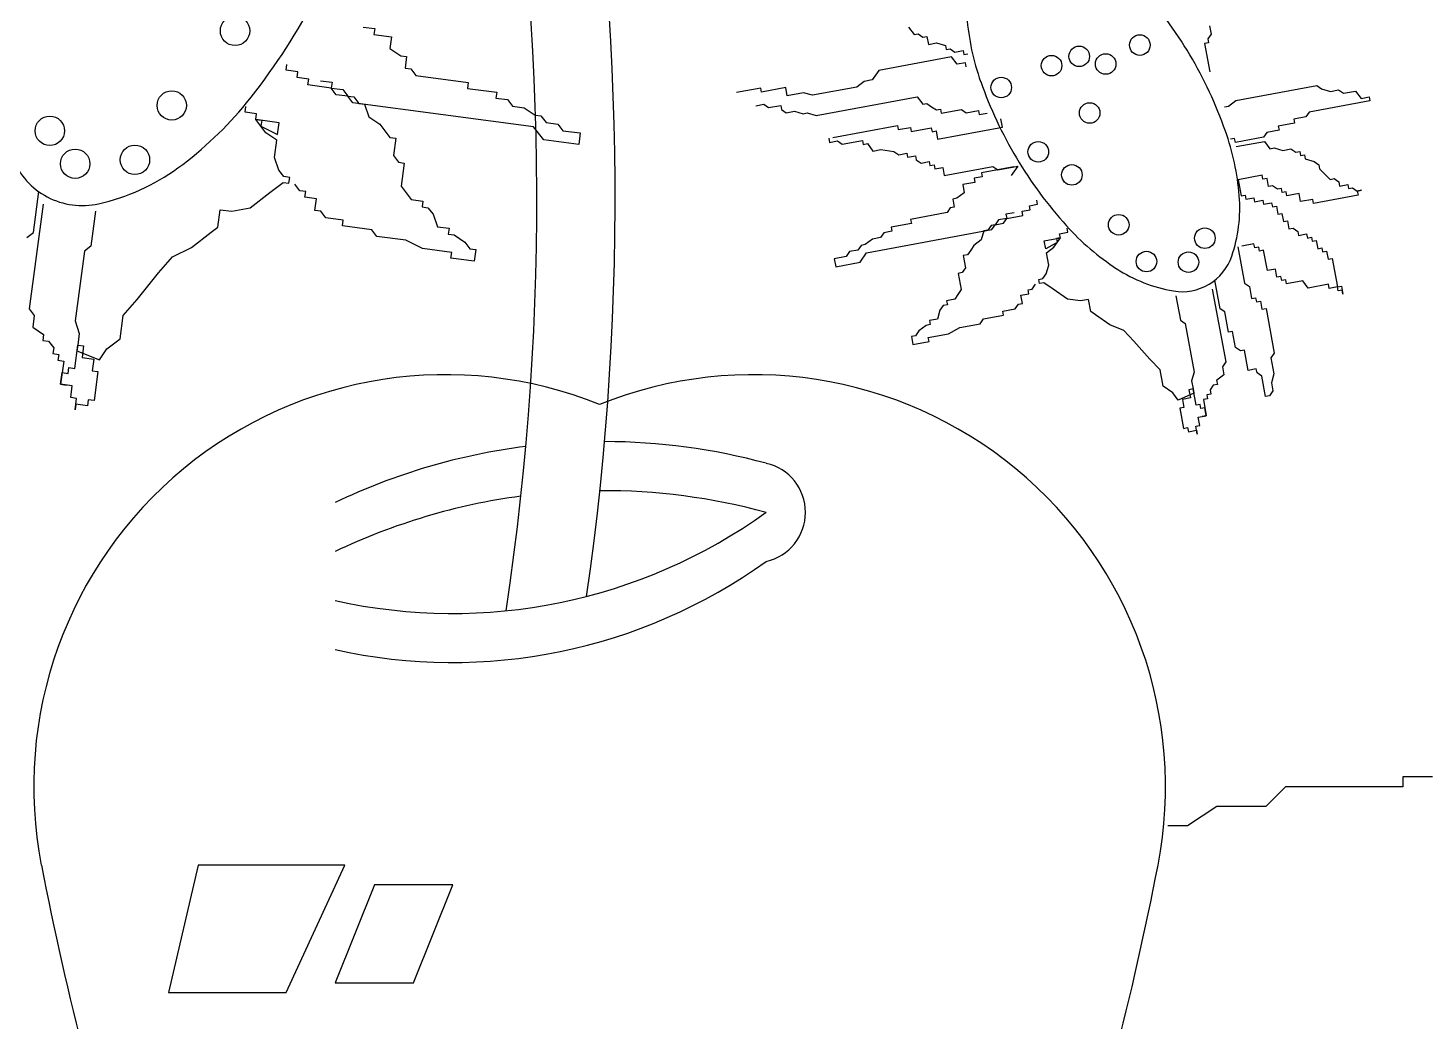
# Model space of a CAD drawing. Header units: millimetres. Extents: x 351279 to 387190, y -1289537 to -1277077.
# Drawn here: x 378096.5 to 378248.9, y -1288897.2 to -1288789 of the extents above; entities that cross this region are included whole.
import ezdxf

# ---------------------------------------------------------------- set-up
doc = ezdxf.new("R2010")
doc.units = ezdxf.units.MM
doc.header["$LTSCALE"] = 20
doc.layers.add('饰品', color=7, linetype='Continuous')

# ---------------------------------------------------------------- blocks, each defined once
blk = doc.blocks.new('A$C7F3F0355')
at = {"layer": '饰品', "color": 251}
for p, q in [((344.37, 273.62), (345.64, 273.45)), ((345.64, 273.45), (345.55, 272.82)), ((403.76, 273.6), (404.37, 272.8)), ((404.37, 272.8), (404.81, 272.88)), ((404.81, 272.88), (405.33, 272.52)), ((436.54, 273.74), (436.7, 272.86)), ((345.55, 272.82), (347.45, 272.57)), ((347.45, 272.57), (347.29, 271.3)), ((405.33, 272.52), (405.77, 272.61)), ((405.77, 272.61), (405.93, 271.73)), ((405.93, 271.73), (406.82, 271.89)), ((406.82, 271.89), (407.78, 271.61)), ((407.78, 271.61), (407.86, 271.17)), ((436.43, 271.9), (435.99, 271.82)), ((435.99, 271.82), (436.56, 268.74)), ((436.7, 272.86), (436.35, 272.34)), ((436.35, 272.34), (436.43, 271.9)), ((347.29, 271.3), (348.47, 270.5)), ((348.47, 270.5), (349.11, 270.41)), ((349.11, 270.41), (348.94, 269.14)), ((408.46, 270.37), (400.53, 268.9)), ((407.86, 271.17), (408.3, 271.25)), ((408.3, 271.25), (408.82, 270.89)), ((409.07, 269.57), (408.46, 270.37)), ((408.82, 270.89), (409.7, 271.06)), ((409.7, 271.06), (409.78, 270.62)), ((409.78, 270.62), (410.22, 270.7)), ((336, 268.92), (336.08, 269.56)), ((337.26, 268.76), (336, 268.92)), ((337.18, 268.12), (337.26, 268.76)), ((348.94, 269.14), (349.57, 269.06)), ((349.57, 269.06), (350.12, 268.34)), ((350.12, 268.34), (355.83, 267.58)), ((400.53, 268.9), (399.82, 267.86)), ((409.95, 269.73), (409.07, 269.57)), ((410.03, 269.29), (409.95, 269.73)), ((338.45, 267.95), (337.18, 268.12)), ((338.37, 267.32), (338.45, 267.95)), ((340.9, 266.98), (338.37, 267.32)), ((339.72, 267.78), (340.99, 267.62)), ((340.99, 267.62), (340.9, 266.98)), ((341.45, 266.26), (340.9, 266.98)), ((340.9, 266.98), (342.17, 266.81)), ((342.17, 266.81), (342.72, 266.09)), ((355.83, 267.58), (355.75, 266.95)), ((355.75, 266.95), (358.92, 266.53)), ((387.68, 266.98), (385.03, 266.49)), ((387.76, 266.54), (387.68, 266.98)), ((390.4, 267.03), (387.76, 266.54)), ((390.56, 266.15), (390.4, 267.03)), ((398.13, 267.09), (393.29, 266.2)), ((398.93, 267.7), (398.13, 267.09)), ((399.82, 267.86), (398.93, 267.7)), ((439.41, 265.62), (448.22, 267.25)), ((448.22, 267.25), (448.74, 266.89)), ((448.74, 266.89), (449.71, 266.61)), ((449.71, 266.61), (450.59, 266.78)), ((450.59, 266.78), (451.11, 266.42)), ((342.72, 266.09), (341.45, 266.26)), ((343.27, 265.38), (342.72, 266.09)), ((342.72, 266.09), (343.36, 266.01)), ((362.94, 262.77), (343.27, 265.38)), ((343.36, 266.01), (343.91, 265.29)), ((343.91, 265.29), (344.54, 265.21)), ((358.92, 266.53), (358.84, 265.89)), ((358.84, 265.89), (360.1, 265.72)), ((360.1, 265.72), (360.65, 265.01)), ((392.33, 266.47), (390.56, 266.15)), ((393.29, 266.2), (392.33, 266.47)), ((393.7, 263.99), (404.71, 266.03)), ((404.71, 266.03), (405.31, 265.23)), ((405.31, 265.23), (405.75, 265.31)), ((405.75, 265.31), (406.28, 264.95)), ((438.61, 265.02), (439.41, 265.62)), ((454, 265.59), (447.39, 264.36)), ((451.11, 266.42), (452.43, 266.66)), ((452.43, 266.66), (453.04, 265.86)), ((453.04, 265.86), (453.92, 266.03)), ((453.92, 266.03), (454, 265.59)), ((331.52, 264.35), (331.6, 264.99)), ((332.78, 264.18), (331.52, 264.35)), ((332.7, 263.55), (332.78, 264.18)), ((344.54, 265.21), (345.01, 263.85)), ((345.01, 263.85), (346.19, 263.05)), ((360.65, 265.01), (361.92, 264.84)), ((361.92, 264.84), (363.11, 264.03)), ((363.11, 264.03), (363.74, 263.95)), ((363.74, 263.95), (364.29, 263.23)), ((387.12, 265.05), (388, 265.22)), ((388, 265.22), (388.53, 264.86)), ((388.53, 264.86), (389.85, 265.1)), ((389.85, 265.1), (389.93, 264.66)), ((389.93, 264.66), (390.45, 264.3)), ((390.45, 264.3), (391.33, 264.47)), ((391.33, 264.47), (392.29, 264.19)), ((392.29, 264.19), (392.73, 264.27)), ((392.73, 264.27), (393.7, 263.99)), ((406.28, 264.95), (406.8, 264.6)), ((406.8, 264.6), (407.24, 264.68)), ((407.24, 264.68), (407.32, 264.24)), ((407.32, 264.24), (409.52, 264.64)), ((409.52, 264.64), (410.04, 264.29)), ((410.04, 264.29), (411.37, 264.53)), ((411.37, 264.53), (411.45, 264.09)), ((411.45, 264.09), (412.33, 264.25)), ((438.17, 264.93), (438.61, 265.02)), ((447.03, 263.84), (445.71, 263.6)), ((447.39, 264.36), (447.03, 263.84)), ((332.7, 263.55), (333.33, 263.47)), ((335.24, 263.21), (332.7, 263.55)), ((333.8, 262.11), (332.7, 263.55)), ((333.33, 263.47), (333.25, 262.83)), ((333.25, 262.83), (335.07, 261.94)), ((335.07, 261.94), (335.24, 263.21)), ((346.19, 263.05), (346.74, 262.33)), ((346.74, 262.33), (347.29, 261.61)), ((364.04, 261.33), (362.94, 262.77)), ((364.29, 263.23), (365.56, 263.06)), ((365.56, 263.06), (366.11, 262.34)), ((366.11, 262.34), (368.02, 262.09)), ((395.51, 261.59), (402.56, 262.9)), ((402.56, 262.9), (402.64, 262.46)), ((402.64, 262.46), (403.96, 262.7)), ((403.96, 262.7), (404.04, 262.26)), ((404.04, 262.26), (406.24, 262.67)), ((406.24, 262.67), (406.32, 262.23)), ((406.32, 262.23), (406.77, 262.31)), ((406.77, 262.31), (406.93, 261.43)), ((406.93, 261.43), (413.98, 262.73)), ((413.98, 262.73), (413.81, 263.62)), ((444.11, 262.39), (442.79, 262.14)), ((445.79, 263.16), (444.03, 262.83)), ((444.03, 262.83), (444.11, 262.39)), ((445.71, 263.6), (445.79, 263.16)), ((334.99, 261.31), (333.8, 262.11)), ((334.73, 259.41), (334.99, 261.31)), ((347.29, 261.61), (347.93, 261.53)), ((347.93, 261.53), (347.67, 259.63)), ((367.85, 260.82), (364.04, 261.33)), ((368.02, 262.09), (367.85, 260.82)), ((395.07, 261.51), (395.15, 261.07)), ((395.15, 261.07), (396.03, 261.24)), ((396.03, 261.24), (396.55, 260.88)), ((396.55, 260.88), (398.75, 261.28)), ((398.75, 261.28), (398.84, 260.84)), ((398.84, 260.84), (399.28, 260.93)), ((399.28, 260.93), (399.88, 260.13)), ((439.26, 261.49), (438.82, 261.41)), ((439.35, 261.05), (439.26, 261.49)), ((442.43, 261.62), (439.35, 261.05)), ((439.43, 260.61), (442.51, 261.18)), ((442.79, 262.14), (442.43, 261.62)), ((442.51, 261.18), (443.12, 260.38)), ((335.2, 258.05), (334.73, 259.41)), ((347.67, 259.63), (348.22, 258.91)), ((399.88, 260.13), (400.76, 260.29)), ((400.76, 260.29), (402.16, 260.09)), ((402.16, 260.09), (402.69, 259.73)), ((402.69, 259.73), (403.57, 259.9)), ((403.57, 259.9), (403.65, 259.46)), ((403.65, 259.46), (404.53, 259.62)), ((404.53, 259.62), (404.61, 259.18)), ((404.61, 259.18), (405.13, 258.82)), ((443.12, 260.38), (443.56, 260.46)), ((443.56, 260.46), (444.52, 260.19)), ((444.52, 260.19), (445.4, 260.35)), ((445.4, 260.35), (445.92, 259.99)), ((445.92, 259.99), (446.36, 260.07)), ((446.36, 260.07), (446.44, 259.63)), ((446.44, 259.63), (446.88, 259.71)), ((446.88, 259.71), (446.97, 259.27)), ((446.97, 259.27), (447.93, 258.99)), ((335.75, 257.34), (335.2, 258.05)), ((348.22, 258.91), (348.86, 258.82)), ((348.86, 258.82), (348.52, 256.29)), ((405.13, 258.82), (406.01, 258.98)), ((406.01, 258.98), (406.1, 258.54)), ((406.1, 258.54), (406.54, 258.62)), ((406.54, 258.62), (406.62, 258.18)), ((406.62, 258.18), (407.5, 258.35)), ((407.5, 258.35), (407.66, 257.47)), ((407.66, 257.47), (412.95, 258.44)), ((415.23, 258.41), (411.71, 257.76)), ((411.71, 257.76), (411.79, 257.32)), ((412.95, 258.44), (413.47, 258.08)), ((413.47, 258.08), (415.67, 258.49)), ((415.67, 258.49), (414.95, 257.45)), ((447.93, 258.99), (448.45, 258.64)), ((448.45, 258.64), (448.53, 258.2)), ((448.53, 258.2), (449.66, 257.04)), ((334.23, 255.6), (335.66, 256.7)), ((335.66, 256.7), (336.3, 256.62)), ((336.38, 257.25), (335.75, 257.34)), ((336.3, 256.62), (336.38, 257.25)), ((337.48, 255.81), (336.93, 256.53)), ((348.52, 256.29), (349.07, 255.57)), ((410.99, 256.71), (409.67, 256.47)), ((409.67, 256.47), (409.83, 255.59)), ((411.79, 257.32), (410.91, 257.16)), ((410.91, 257.16), (410.99, 256.71)), ((442.28, 257.49), (439.64, 257.01)), ((439.64, 257.01), (439.97, 255.24)), ((442.36, 257.05), (442.28, 257.49)), ((442.8, 257.14), (442.36, 257.05)), ((442.97, 256.25), (442.8, 257.14)), ((443.41, 256.34), (442.97, 256.25)), ((443.93, 255.98), (443.41, 256.34)), ((449.66, 257.04), (450.1, 257.12)), ((450.1, 257.12), (450.62, 256.76)), ((450.62, 256.76), (450.7, 256.32)), ((450.7, 256.32), (451.58, 256.48)), ((451.58, 256.48), (451.66, 256.04)), ((451.66, 256.04), (452.1, 256.12)), ((452.1, 256.12), (452.63, 255.76)), ((308.47, 251.27), (309.06, 255.71)), ((332.07, 253.95), (334.23, 255.6)), ((338.12, 255.73), (337.48, 255.81)), ((338.03, 255.1), (338.12, 255.73)), ((339.3, 254.93), (338.03, 255.1)), ((339.13, 253.66), (339.3, 254.93)), ((349.07, 255.57), (349.62, 254.85)), ((349.62, 254.85), (350.89, 254.68)), ((350.89, 254.68), (350.81, 254.05)), ((409.03, 254.99), (408.59, 254.9)), ((408.59, 254.9), (408.75, 254.02)), ((409.83, 255.59), (409.03, 254.99)), ((417.81, 254.33), (417.73, 254.77)), ((439.97, 255.24), (440.41, 255.32)), ((440.41, 255.32), (440.49, 254.88)), ((440.49, 254.88), (441.37, 255.05)), ((441.37, 255.05), (441.45, 254.61)), ((441.45, 254.61), (442.33, 254.77)), ((442.33, 254.77), (442.41, 254.33)), ((444.37, 256.06), (443.93, 255.98)), ((444.45, 255.62), (444.37, 256.06)), ((444.89, 255.7), (444.45, 255.62)), ((444.97, 255.26), (444.89, 255.7)), ((446.3, 255.5), (444.97, 255.26)), ((446.46, 254.62), (446.3, 255.5)), ((447.78, 254.87), (446.46, 254.62)), ((447.86, 254.43), (447.78, 254.87)), ((452.71, 255.32), (447.86, 254.43)), ((452.63, 255.76), (453.07, 255.85)), ((453.07, 255.85), (452.63, 255.76)), ((452.63, 255.76), (452.71, 255.32)), ((309.53, 254.36), (308.01, 242.94)), ((315.24, 253.6), (314.73, 249.79)), ((328.56, 251.83), (328.82, 253.74)), ((328.82, 253.74), (330.08, 253.57)), ((330.08, 253.57), (332.07, 253.95)), ((339.77, 253.57), (339.13, 253.66)), ((340.32, 252.85), (339.77, 253.57)), ((350.81, 254.05), (351.44, 253.96)), ((351.44, 253.96), (351.99, 253.24)), ((351.99, 253.24), (352.46, 251.89)), ((407.96, 253.42), (403.99, 252.69)), ((408.31, 253.94), (407.96, 253.42)), ((408.75, 254.02), (408.31, 253.94)), ((415.25, 253.4), (414.37, 253.24)), ((414.37, 253.24), (414.45, 252.8)), ((414.45, 252.8), (416.21, 253.12)), ((416.13, 253.57), (417.01, 253.73)), ((416.21, 253.12), (416.13, 253.57)), ((416.93, 254.17), (417.81, 254.33)), ((417.01, 253.73), (416.93, 254.17)), ((442.41, 254.33), (443.29, 254.49)), ((443.29, 254.49), (443.38, 254.05)), ((443.38, 254.05), (443.82, 254.13)), ((443.82, 254.13), (443.98, 253.25)), ((443.98, 253.25), (444.42, 253.33)), ((444.42, 253.33), (444.58, 252.45)), ((327.84, 251.28), (328.56, 251.83)), ((342.22, 252.6), (340.32, 252.85)), ((342.14, 251.97), (342.22, 252.6)), ((345.31, 251.55), (342.14, 251.97)), ((345.86, 250.83), (345.31, 251.55)), ((352.46, 251.89), (353.73, 251.72)), ((353.73, 251.72), (353.64, 251.09)), ((399.19, 249.06), (412.85, 251.59)), ((404.07, 252.25), (401.87, 251.84)), ((401.87, 251.84), (401.95, 251.4)), ((403.99, 252.69), (404.07, 252.25)), ((412.77, 252.03), (412.41, 251.51)), ((413.21, 252.11), (412.77, 252.03)), ((412.85, 251.59), (413.21, 252.11)), ((413.57, 252.64), (413.21, 252.11)), ((413.21, 252.11), (414.09, 252.28)), ((414.45, 252.8), (413.57, 252.64)), ((414.09, 252.28), (414.45, 252.8)), ((421.1, 251.3), (421.02, 251.74)), ((444.58, 252.45), (445.02, 252.53)), ((445.02, 252.53), (445.19, 251.65)), ((445.19, 251.65), (445.63, 251.73)), ((445.63, 251.73), (446.15, 251.38)), ((307.76, 250.72), (308.47, 251.27)), ((325.69, 249.63), (327.84, 251.28)), ((349.03, 250.41), (345.86, 250.83)), ((350.85, 249.52), (349.03, 250.41)), ((353.64, 251.09), (354.28, 251)), ((354.28, 251), (355.46, 250.2)), ((355.46, 250.2), (356.01, 249.48)), ((399.83, 250.55), (399.03, 249.95)), ((400.71, 250.71), (399.83, 250.55)), ((401.07, 251.23), (400.71, 250.71)), ((401.95, 251.4), (401.07, 251.23)), ((411.69, 250.47), (410.89, 249.86)), ((411.97, 251.43), (411.69, 250.47)), ((412.41, 251.51), (411.97, 251.43)), ((418.54, 250.37), (420.31, 250.69)), ((418.71, 249.49), (418.54, 250.37)), ((419.95, 250.17), (418.71, 249.49)), ((419.59, 249.65), (420.31, 250.69)), ((420.31, 250.69), (419.86, 250.61)), ((419.86, 250.61), (419.95, 250.17)), ((420.22, 251.13), (421.1, 251.3)), ((420.31, 250.69), (420.22, 251.13)), ((441.38, 250.04), (440.06, 249.79)), ((441.47, 249.6), (441.38, 250.04)), ((446.15, 251.38), (446.23, 250.94)), ((446.23, 250.94), (447.11, 251.1)), ((447.11, 251.1), (447.19, 250.66)), ((447.19, 250.66), (447.63, 250.74)), ((447.63, 250.74), (447.71, 250.3)), ((447.71, 250.3), (448.16, 250.38)), ((448.16, 250.38), (448.32, 249.5)), ((314.02, 249.24), (313.01, 241.63)), ((314.73, 249.79), (314.02, 249.24)), ((322.09, 246.88), (323.62, 248.62)), ((323.62, 248.62), (325.69, 249.63)), ((354.02, 249.1), (350.85, 249.52)), ((353.94, 248.46), (354.02, 249.1)), ((356.01, 249.48), (356.65, 249.4)), ((356.65, 249.4), (356.48, 248.13)), ((396.99, 248.66), (395.67, 248.41)), ((397.35, 249.18), (396.99, 248.66)), ((398.23, 249.34), (397.35, 249.18)), ((398.59, 249.86), (398.23, 249.34)), ((398.48, 248.02), (399.19, 249.06)), ((399.03, 249.95), (398.59, 249.86)), ((410.17, 248.82), (409.73, 248.74)), ((409.73, 248.74), (409.98, 247.42)), ((410.53, 249.34), (410.17, 248.82)), ((410.89, 249.86), (410.53, 249.34)), ((418.79, 249.05), (419.59, 249.65)), ((419.03, 247.72), (418.79, 249.05)), ((439.62, 249.71), (440.36, 245.75)), ((441.91, 249.68), (441.47, 249.6)), ((441.99, 249.24), (441.91, 249.68)), ((442.43, 249.32), (441.99, 249.24)), ((442.84, 247.12), (442.43, 249.32)), ((448.32, 249.5), (448.76, 249.58)), ((448.76, 249.58), (448.84, 249.14)), ((448.84, 249.14), (449.28, 249.22)), ((449.28, 249.22), (449.44, 248.34)), ((356.48, 248.13), (353.94, 248.46)), ((395.67, 248.41), (395.83, 247.53)), ((395.83, 247.53), (398.48, 248.02)), ((409.98, 247.42), (409.62, 246.89)), ((418.76, 246.76), (419.03, 247.72)), ((443.72, 247.28), (442.84, 247.12)), ((443.88, 246.4), (443.72, 247.28)), ((449.44, 248.34), (449.88, 248.42)), ((449.88, 248.42), (450.46, 245.34)), ((319.77, 243.96), (322.09, 246.88)), ((409.62, 246.89), (409.18, 246.81)), ((409.18, 246.81), (409.5, 245.05)), ((417.24, 245.11), (417.6, 245.64)), ((417.96, 246.16), (418.4, 246.24)), ((418.04, 245.72), (417.96, 246.16)), ((418.48, 245.8), (418.04, 245.72)), ((418.4, 246.24), (418.76, 246.76)), ((419.52, 245.08), (418.48, 245.8)), ((437.68, 242.97), (437.11, 246.06)), ((440.36, 245.75), (440.88, 245.39)), ((444.32, 246.48), (443.88, 246.4)), ((444.4, 246.04), (444.32, 246.48)), ((444.84, 246.12), (444.4, 246.04)), ((444.92, 245.68), (444.84, 246.12)), ((446.69, 246.01), (444.92, 245.68)), ((447.29, 245.21), (446.69, 246.01)), ((449.49, 245.62), (447.29, 245.21)), ((449.57, 245.18), (449.49, 245.62)), ((318.25, 242.23), (319.77, 243.96)), ((408.79, 244.01), (407.91, 243.84)), ((409.15, 244.53), (408.79, 244.01)), ((409.5, 245.05), (409.15, 244.53)), ((416, 244.43), (416.88, 244.59)), ((416.16, 243.55), (416, 244.43)), ((416.8, 245.03), (417.24, 245.11)), ((416.88, 244.59), (416.8, 245.03)), ((421.09, 244), (419.52, 245.08)), ((422.49, 243.81), (421.09, 244)), ((423.37, 243.97), (422.49, 243.81)), ((423.62, 242.65), (423.37, 243.97)), ((432.87, 244.36), (433.36, 241.72)), ((436.83, 245.1), (438.3, 237.17)), ((440.88, 245.39), (441.12, 244.07)), ((441.12, 244.07), (441.56, 244.15)), ((441.56, 244.15), (441.64, 243.71)), ((450.46, 245.34), (449.57, 245.18)), ((450.46, 245.34), (450.9, 245.42)), ((450.54, 244.9), (450.46, 245.34)), ((450.98, 244.98), (450.54, 244.9)), ((450.9, 245.42), (451.06, 244.54)), ((451.06, 244.54), (450.98, 244.98)), ((308.01, 242.94), (308.56, 242.22)), ((407.19, 242.8), (406.91, 241.84)), ((407.55, 243.32), (407.19, 242.8)), ((407.99, 243.4), (407.55, 243.32)), ((407.91, 243.84), (407.99, 243.4)), ((414.04, 242.7), (415.36, 242.94)), ((414.12, 242.26), (414.04, 242.7)), ((415.36, 242.94), (415.72, 243.47)), ((415.72, 243.47), (416.16, 243.55)), ((424.14, 242.29), (423.62, 242.65)), ((438.2, 242.62), (437.68, 242.97)), ((438.61, 240.41), (438.2, 242.62)), ((441.64, 243.71), (442.09, 243.79)), ((442.09, 243.79), (442.25, 242.91)), ((442.25, 242.91), (442.69, 242.99)), ((442.69, 242.99), (443.59, 238.14)), ((308.56, 242.22), (308.4, 240.95)), ((308.4, 240.95), (309.58, 240.15)), ((313.01, 241.63), (313.47, 240.28)), ((317.91, 239.69), (318.25, 242.23)), ((405.67, 241.15), (404.87, 240.55)), ((406.11, 241.23), (405.67, 241.15)), ((406.91, 241.84), (406.03, 241.67)), ((406.03, 241.67), (406.11, 241.23)), ((408.12, 240.24), (409.36, 240.92)), ((409.36, 240.92), (411.56, 241.33)), ((411.56, 241.33), (411.92, 241.85)), ((411.92, 241.85), (414.12, 242.26)), ((425.7, 241.21), (424.14, 242.29)), ((427.19, 240.58), (425.7, 241.21)), ((433.36, 241.72), (433.88, 241.36)), ((433.88, 241.36), (434.86, 236.07)), ((309.58, 240.15), (309.5, 239.51)), ((309.5, 239.51), (310.13, 239.43)), ((310.13, 239.43), (310.68, 238.71)), ((313.47, 240.28), (313.3, 239.01)), ((316.48, 238.59), (317.91, 239.69)), ((404.51, 240.02), (404.07, 239.94)), ((404.07, 239.94), (404.23, 239.06)), ((404.23, 239.06), (406, 239.39)), ((404.87, 240.55), (404.51, 240.02)), ((405.91, 239.83), (408.12, 240.24)), ((406, 239.39), (405.91, 239.83)), ((428.31, 239.42), (427.19, 240.58)), ((430.04, 237.46), (428.31, 239.42)), ((439.05, 240.49), (438.61, 240.41)), ((439.38, 238.73), (439.05, 240.49)), ((310.68, 238.71), (310.6, 238.08)), ((310.6, 238.08), (311.23, 237.99)), ((311.23, 237.99), (311.15, 237.36)), ((312.97, 236.47), (313.3, 239.01)), ((313.3, 239.01), (313.22, 238.37)), ((313.22, 238.37), (315.67, 237.4)), ((313.3, 239.01), (313.94, 238.92)), ((313.94, 238.92), (313.77, 237.66)), ((315.67, 237.4), (316.48, 238.59)), ((439.9, 238.37), (439.38, 238.73)), ((440.34, 238.45), (439.9, 238.37)), ((440.75, 236.25), (440.34, 238.45)), ((443.59, 238.14), (443.23, 237.62)), ((311.15, 237.36), (311.78, 237.27)), ((311.78, 237.27), (311.44, 234.74)), ((312.25, 235.92), (312.33, 236.56)), ((312.33, 236.56), (312.97, 236.47)), ((313.77, 237.66), (315.04, 237.49)), ((315.04, 237.49), (314.87, 236.22)), ((431.17, 236.3), (430.04, 237.46)), ((431.5, 234.54), (431.17, 236.3)), ((438.3, 237.17), (437.94, 236.64)), ((437.94, 236.64), (438.1, 235.76)), ((441.63, 236.42), (440.75, 236.25)), ((441.71, 235.97), (441.63, 236.42)), ((443.23, 237.62), (443.55, 235.86)), ((311.44, 234.74), (311.61, 236.01)), ((311.61, 236.01), (312.25, 235.92)), ((314.87, 236.22), (315.5, 236.13)), ((315.5, 236.13), (315.08, 232.96)), ((434.86, 236.07), (434.58, 235.11)), ((434.58, 235.11), (434.74, 234.23)), ((438.1, 235.76), (437.3, 235.16)), ((437.3, 235.16), (437.39, 234.72)), ((442.23, 235.62), (441.71, 235.97)), ((442.64, 233.41), (442.23, 235.62)), ((443.55, 235.86), (443.28, 234.9)), ((443.28, 234.9), (443.44, 234.02)), ((311.44, 234.74), (312.08, 234.65)), ((312.71, 234.57), (311.44, 234.74)), ((312.55, 233.3), (312.71, 234.57)), ((313.18, 233.21), (312.55, 233.3)), ((432.54, 233.82), (431.5, 234.54)), ((433.14, 233.02), (432.54, 233.82)), ((434.82, 233.79), (433.14, 233.02)), ((434.47, 233.27), (433.58, 233.1)), ((434.74, 234.23), (434.3, 234.15)), ((434.3, 234.15), (434.47, 233.27)), ((435.07, 232.47), (434.74, 234.23)), ((434.74, 234.23), (434.82, 233.79)), ((436.67, 233.67), (436.23, 233.59)), ((436.23, 233.59), (436.31, 233.15)), ((436.95, 234.64), (436.59, 234.12)), ((436.59, 234.12), (436.67, 233.67)), ((437.39, 234.72), (436.95, 234.64)), ((443.08, 233.49), (442.64, 233.41)), ((443.44, 234.02), (443.08, 233.49)), ((313.01, 231.95), (313.18, 233.21)), ((313.1, 232.58), (313.01, 231.95)), ((314.36, 232.41), (313.1, 232.58)), ((314.45, 233.05), (314.36, 232.41)), ((315.08, 232.96), (314.45, 233.05)), ((433.75, 232.22), (433.31, 232.14)), ((433.31, 232.14), (433.71, 229.94)), ((433.58, 233.1), (433.75, 232.22)), ((435.51, 232.55), (435.07, 232.47)), ((435.59, 232.11), (435.51, 232.55)), ((436.03, 232.19), (435.59, 232.11)), ((436.31, 233.15), (435.87, 233.07)), ((435.87, 233.07), (436.19, 231.31)), ((436.19, 231.31), (436.03, 232.19)), ((435.04, 230.18), (435.48, 230.26)), ((435.31, 231.15), (436.19, 231.31)), ((435.48, 230.26), (435.31, 231.15)), ((436.19, 231.31), (435.75, 231.23)), ((433.71, 229.94), (434.15, 230.02)), ((434.15, 230.02), (434.24, 229.58)), ((434.24, 229.58), (435.12, 229.74)), ((435.2, 229.3), (435.04, 230.18)), ((435.12, 229.74), (435.2, 229.3)), ((444.8, 190.93), (442.67, 188.8)), ((457.6, 190.93), (444.8, 190.93)), ((460.8, 192), (457.6, 192)), ((457.6, 192), (457.6, 190.93)), ((437.33, 188.8), (434.13, 186.67)), ((442.67, 188.8), (437.33, 188.8)), ((434.13, 186.67), (432, 186.67)), ((326.4, 182.4), (323.2, 168.53)), ((342.4, 182.4), (326.4, 182.4)), ((336, 168.53), (342.4, 182.4)), ((345.6, 180.27), (341.33, 169.6)), ((354.13, 180.27), (345.6, 180.27)), ((349.87, 169.6), (354.13, 180.27)), ((341.33, 169.6), (349.87, 169.6)), ((323.2, 168.53), (336, 168.53))]:
    blk.add_line(p, q, dxfattribs=at)
for centre, radius in [((330.43, 273.21), 1.6), ((422.35, 270.43), 1.12), ((428.95, 271.66), 1.12), ((419.34, 269.42), 1.12), ((425.23, 269.6), 1.12), ((413.86, 267.04), 1.12), ((323.54, 265.09), 1.6), ((423.49, 264.27), 1.12), ((310.26, 262.33), 1.6), ((319.53, 259.17), 1.6), ((417.89, 260.04), 1.12), ((313.02, 258.74), 1.6), ((421.55, 257.53), 1.12), ((426.65, 252.1), 1.12), ((436.03, 250.64), 1.12), ((429.67, 248.1), 1.12), ((434.24, 248.03), 1.12)]:
    blk.add_circle(centre, radius, dxfattribs=at)
for centre, radius, start, end in [((59.92, 254.93), 303.37, 351.4996, 28.3381), ((68.45, 254.93), 303.37, 351.7977, 28.3381), ((394.73, 247), 46.15, 30.7676, 42.1764), ((280.61, 307.08), 65.93, 320.7487, 332.1575), ((438.39, 277.09), 28.38, 184.7932, 199.3587), ((394.73, 247), 46.15, 19.3587, 30.7676), ((455.17, 282.98), 46.15, 199.3587, 210.7676), ((300.28, 291.01), 40.54, 306.1832, 320.7487), ((411.5, 252.9), 28.38, 4.7932, 19.3587), ((313.8, 262.35), 8.16, 201.7854, 242.1575), ((455.17, 282.98), 46.15, 210.7676, 222.1764), ((310.55, 276.96), 23.13, 282.5297, 306.1832), ((313.8, 262.35), 8.16, 242.1575, 282.5297), ((423.64, 253.91), 16.19, 341.1397, 4.7932), ((441.99, 271.05), 28.38, 222.1764, 236.742), ((433.56, 250.53), 5.71, 300.7676, 341.1397), ((435.31, 260.86), 16.19, 236.742, 260.3954), ((433.56, 250.53), 5.71, 260.3954, 300.7676), ((353.36, 190.94), 44.85, 68.0438, 190.9715), ((386.9, 190.94), 44.85, 349.0285, 111.9562), ((370.54, 160.83), 67.67, 97.1785, 115.5725), ((370.54, 160.83), 67.67, 74.8163, 89.8949), ((387.07, 220.8), 5.47, 282.6804, 77.3196), ((370.54, 155.49), 67.67, 74.8163, 90.3302), ((370.54, 155.49), 67.67, 97.6318, 115.5725), ((354.08, 268.39), 58.59, 257.4306, 305.6897), ((354.08, 263.05), 58.59, 257.4306, 305.6897), ((656.37, 249.68), 353.49, 190.9715, 205.0032), ((83.9, 249.68), 353.49, 334.9968, 349.0285)]:
    blk.add_arc(centre, radius, start, end, dxfattribs=at)

msp = doc.modelspace()

# ---------------------------------------------------------------- block references
at = {"layer": '饰品'}
msp.add_blockref('A$C7F3F0355', (377788.573, -1289062.526), dxfattribs=at)

doc.saveas('drawing.dxf')
